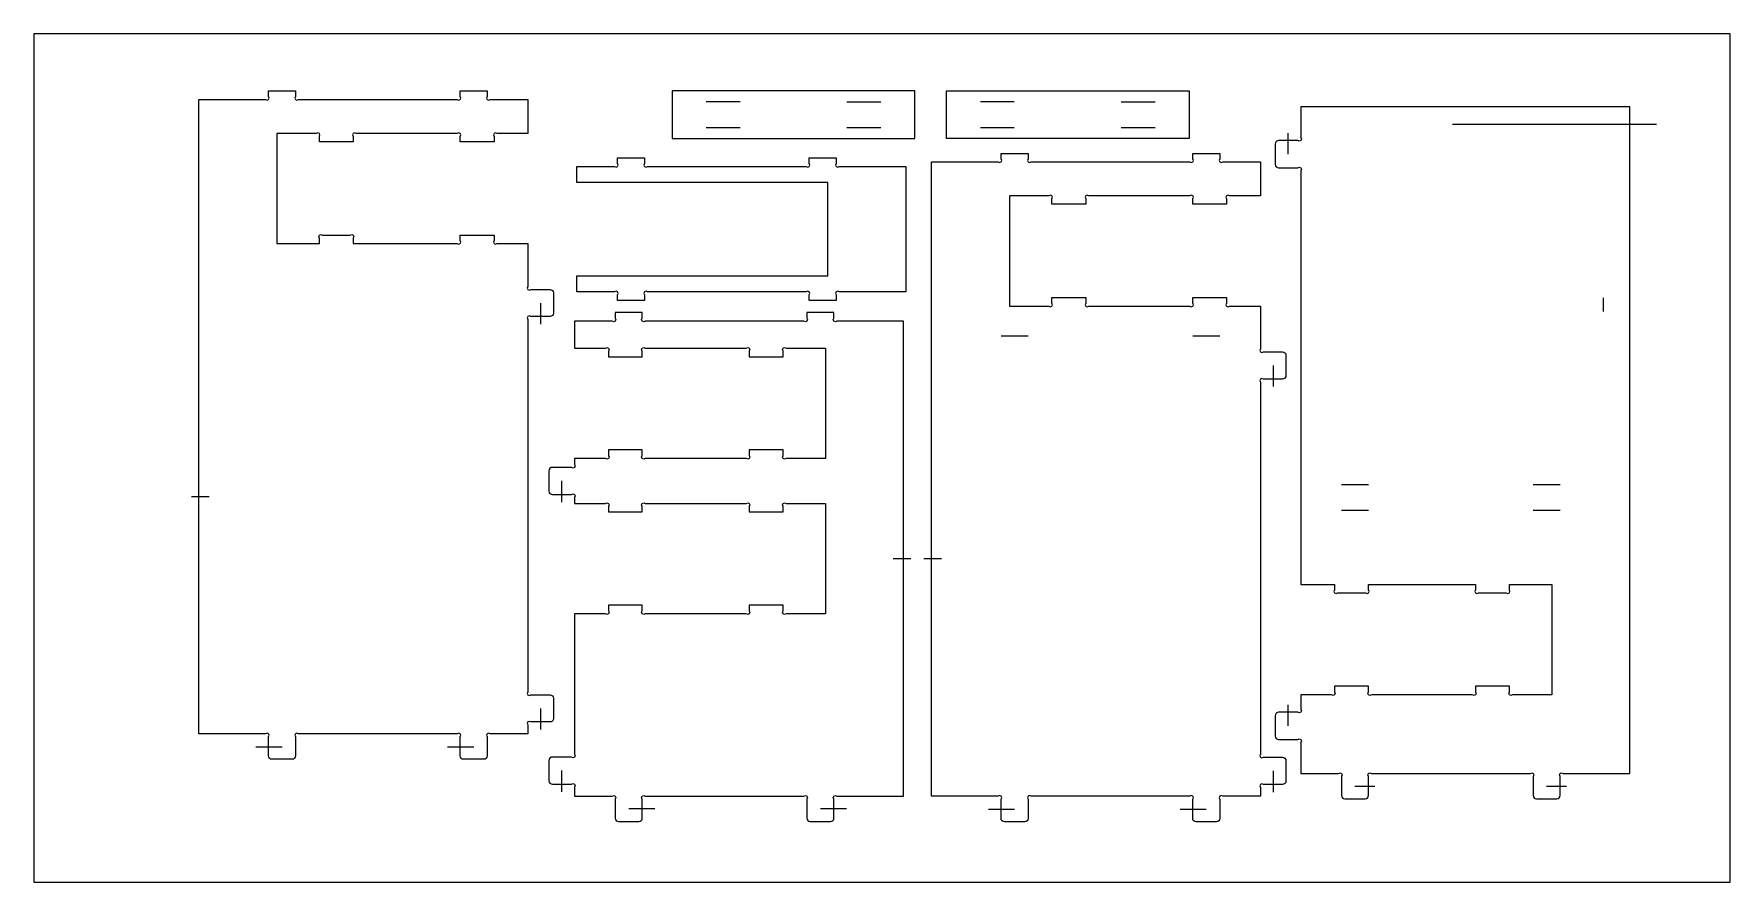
# Model space of a CAD drawing. Header units: millimetres. Extents: x -2454 to 295, y -161 to 465.
# Drawn here: x -1012 to -412, y 164 to 464 of the extents above; entities that cross this region are included whole.
import ezdxf

# ---------------------------------------------------------------- set-up
doc = ezdxf.new("R2010")
doc.units = ezdxf.units.MM
doc.header["$MEASUREMENT"] = 0
for name, color, linetype in [('Cut On', 7, 'Continuous'), ('Cut Outside', 7, 'Continuous'), ('Score', 7, 'Continuous')]:
    doc.layers.add(name, color=color, linetype=linetype)

msp = doc.modelspace()

# ---------------------------------------------------------------- linework, layer by layer
at = {"layer": 'Cut On', "color": 133, "lineweight": 25}
for points in [[(-762.6374, 439.5792), (-762.6374, 439.5792), (-774.6377, 439.5792), (-774.6377, 439.5792)], [(-724.8375, 439.5792), (-724.8375, 439.5792), (-712.8376, 439.5792), (-712.8376, 439.5792)], [(-665.6236, 439.5792), (-665.6236, 439.5792), (-677.6239, 439.5792), (-677.6239, 439.5792)], [(-627.8236, 439.5792), (-627.8236, 439.5792), (-615.8237, 439.5792), (-615.8237, 439.5792)], [(-774.6377, 430.5055), (-774.6377, 430.5055), (-762.6374, 430.5055), (-762.6374, 430.5055)], [(-724.8375, 430.5506), (-724.8375, 430.5506), (-712.8376, 430.5506), (-712.8376, 430.5506)], [(-677.6239, 430.5055), (-677.6239, 430.5055), (-665.6236, 430.5055), (-665.6236, 430.5055)], [(-627.8236, 430.5506), (-627.8236, 430.5506), (-615.8237, 430.5506), (-615.8237, 430.5506)], [(-568.8201, 428.5599), (-568.8201, 428.5599), (-568.8201, 421.0592), (-568.8201, 421.0592)], [(-438.4523, 431.5593), (-438.4523, 431.5593), (-510.6199, 431.5593), (-510.6199, 431.5593)], [(-833.2064, 368.4322), (-833.2064, 368.4322), (-833.2064, 360.9315), (-833.2064, 360.9315)], [(-457.1941, 365.4639), (-457.1941, 365.4639), (-457.1941, 370.2637), (-457.1941, 370.2637)], [(-670.3311, 356.8673), (-670.3311, 356.8673), (-660.7313, 356.8673), (-660.7313, 356.8673)], [(-602.5313, 356.8673), (-602.5313, 356.8673), (-592.9312, 356.8673), (-592.9312, 356.8673)], [(-574.0644, 346.3454), (-574.0644, 346.3454), (-574.0644, 338.8447), (-574.0644, 338.8447)], [(-956.7199, 300.0323), (-956.7199, 300.0323), (-950.473, 300.0323), (-950.473, 300.0323)], [(-825.768, 305.4925), (-825.768, 305.4925), (-825.768, 297.9918), (-825.768, 297.9918)], [(-549.92, 304.241), (-549.92, 304.241), (-540.3201, 304.241), (-540.3201, 304.241)], [(-482.12, 304.1995), (-482.12, 304.1995), (-472.5199, 304.1995), (-472.5199, 304.1995)], [(-549.92, 295.1477), (-549.92, 295.1477), (-540.3201, 295.1477), (-540.3201, 295.1477)], [(-482.12, 295.1477), (-482.12, 295.1477), (-472.5199, 295.1477), (-472.5199, 295.1477)], [(-708.435, 278.0427), (-708.435, 278.0427), (-702.1882, 278.0427), (-702.1882, 278.0427)], [(-691.3314, 277.9454), (-691.3314, 277.9454), (-697.5782, 277.9454), (-697.5782, 277.9454)], [(-833.2064, 225.0326), (-833.2064, 225.0326), (-833.2064, 217.5318), (-833.2064, 217.5318)], [(-568.8201, 226.36), (-568.8201, 226.36), (-568.8201, 218.8593), (-568.8201, 218.8593)], [(-933.8947, 211.4859), (-933.8947, 211.4859), (-924.6734, 211.4859), (-924.6734, 211.4859)], [(-866.0942, 211.4859), (-866.0942, 211.4859), (-856.8729, 211.4859), (-856.8729, 211.4859)], [(-825.768, 203.0426), (-825.768, 203.0426), (-825.768, 195.5419), (-825.768, 195.5419)], [(-574.0644, 202.9457), (-574.0644, 202.9457), (-574.0644, 195.445), (-574.0644, 195.445)], [(-545.1198, 197.5593), (-545.1198, 197.5593), (-538.1133, 197.5593), (-538.1133, 197.5593)], [(-477.32, 197.5593), (-477.32, 197.5593), (-470.3135, 197.5593), (-470.3135, 197.5593)], [(-792.8131, 189.5425), (-792.8131, 189.5425), (-802.0344, 189.5425), (-802.0344, 189.5425)], [(-725.0133, 189.5425), (-725.0133, 189.5425), (-734.2346, 189.5425), (-734.2346, 189.5425)], [(-674.7524, 189.399), (-674.7524, 189.399), (-665.531, 189.399), (-665.531, 189.399)], [(-606.9525, 189.399), (-606.9525, 189.399), (-597.7312, 189.399), (-597.7312, 189.399)]]:
    msp.add_open_spline(points, degree=3, dxfattribs=at)
at = {"layer": 'Cut Outside', "color": 75, "lineweight": 25}
for points, knots in [([(-954.0735, 301.5323), (-954.0735, 301.5323), (-954.0735, 440.4323), (-954.0735, 440.4323), (-954.0735, 440.4323), (-954.0735, 440.4323), (-930.5366, 440.4323), (-930.5366, 440.4323)], [0, 0, 0, 0, 0.33333333, 0.33333333, 0.33333333, 0.33333334, 1, 1, 1, 1]), ([(-929.4735, 441.4955), (-929.4735, 441.4955), (-929.4735, 443.4323), (-929.4735, 443.4323), (-929.4735, 443.4323), (-929.4735, 443.4323), (-919.873, 443.4323), (-919.873, 443.4323), (-919.873, 443.4323), (-919.873, 443.4323), (-919.873, 441.4955), (-919.873, 441.4955)], [0, 0, 0, 0, 0.25, 0.25, 0.25, 0.25000001, 0.5, 0.5, 0.5, 0.50000001, 1, 1, 1, 1]), ([(-861.673, 441.4955), (-861.673, 441.4955), (-861.673, 443.4323), (-861.673, 443.4323), (-861.673, 443.4323), (-861.673, 443.4323), (-852.0735, 443.4323), (-852.0735, 443.4323), (-852.0735, 443.4323), (-852.0735, 443.4323), (-852.0735, 441.4955), (-852.0735, 441.4955)], [0, 0, 0, 0, 0.25, 0.25, 0.25, 0.25000001, 0.5, 0.5, 0.5, 0.50000001, 1, 1, 1, 1]), ([(-851.0104, 440.4323), (-851.0104, 440.4323), (-837.6734, 440.4323), (-837.6734, 440.4323), (-837.6734, 440.4323), (-837.6734, 440.4323), (-837.6734, 428.4324), (-837.6734, 428.4324), (-837.6734, 428.4324), (-837.6734, 428.4324), (-848.6105, 428.4324), (-848.6105, 428.4324)], [0, 0, 0, 0, 0.25, 0.25, 0.25, 0.25000001, 0.5, 0.5, 0.5, 0.50000001, 1, 1, 1, 1]), ([(-447.9199, 433.0595), (-447.9199, 433.0595), (-447.9199, 437.8595), (-447.9199, 437.8595), (-447.9199, 437.8595), (-447.9199, 437.8595), (-564.32, 437.8595), (-564.32, 437.8595), (-564.32, 437.8595), (-564.32, 437.8595), (-564.32, 426.9224), (-564.32, 426.9224)], [0, 0, 0, 0, 0.25, 0.25, 0.25, 0.25000001, 0.5, 0.5, 0.5, 0.50000001, 1, 1, 1, 1]), ([(-912.5363, 428.4324), (-912.5363, 428.4324), (-926.4735, 428.4324), (-926.4735, 428.4324), (-926.4735, 428.4324), (-926.4735, 428.4324), (-926.4735, 389.4325), (-926.4735, 389.4325), (-926.4735, 389.4325), (-926.4735, 389.4325), (-911.4735, 389.4325), (-911.4735, 389.4325), (-911.4735, 389.4325), (-911.4735, 389.4325), (-911.4735, 391.3693), (-911.4735, 391.3693)], [0, 0, 0, 0, 0.2, 0.2, 0.2, 0.20000001, 0.4, 0.4, 0.4, 0.40000001, 0.6, 0.6, 0.6, 0.60000001, 1, 1, 1, 1]), ([(-899.4736, 427.3692), (-899.4736, 427.3692), (-899.4736, 425.4324), (-899.4736, 425.4324), (-899.4736, 425.4324), (-899.4736, 425.4324), (-911.4735, 425.4324), (-911.4735, 425.4324), (-911.4735, 425.4324), (-911.4735, 425.4324), (-911.4735, 427.3692), (-911.4735, 427.3692)], [0, 0, 0, 0, 0.25, 0.25, 0.25, 0.25000001, 0.5, 0.5, 0.5, 0.50000001, 1, 1, 1, 1]), ([(-849.6733, 427.3692), (-849.6733, 427.3692), (-849.6733, 425.4324), (-849.6733, 425.4324), (-849.6733, 425.4324), (-849.6733, 425.4324), (-861.673, 425.4324), (-861.673, 425.4324), (-861.673, 425.4324), (-861.673, 425.4324), (-861.673, 427.3692), (-861.673, 427.3692)], [0, 0, 0, 0, 0.25, 0.25, 0.25, 0.25000001, 0.5, 0.5, 0.5, 0.50000001, 1, 1, 1, 1]), ([(-670.3311, 419.4086), (-670.3311, 419.4086), (-670.3311, 421.3455), (-670.3311, 421.3455), (-670.3311, 421.3455), (-670.3311, 421.3455), (-660.7313, 421.3455), (-660.7313, 421.3455), (-660.7313, 421.3455), (-660.7313, 421.3455), (-660.7313, 419.4086), (-660.7313, 419.4086)], [0, 0, 0, 0, 0.25, 0.25, 0.25, 0.25000001, 0.5, 0.5, 0.5, 0.50000001, 1, 1, 1, 1]), ([(-602.5313, 419.4086), (-602.5313, 419.4086), (-602.5313, 421.3455), (-602.5313, 421.3455), (-602.5313, 421.3455), (-602.5313, 421.3455), (-592.9312, 421.3455), (-592.9312, 421.3455), (-592.9312, 421.3455), (-592.9312, 421.3455), (-592.9312, 419.4086), (-592.9312, 419.4086)], [0, 0, 0, 0, 0.25, 0.25, 0.25, 0.25000001, 0.5, 0.5, 0.5, 0.50000001, 1, 1, 1, 1]), ([(-820.4084, 378.0335), (-820.4084, 378.0335), (-731.6083, 378.0335), (-731.6083, 378.0335), (-731.6083, 378.0335), (-731.6083, 378.0335), (-731.6083, 411.0334), (-731.6083, 411.0334), (-731.6083, 411.0334), (-731.6083, 411.0334), (-820.4084, 411.0334), (-820.4084, 411.0334), (-820.4084, 411.0334), (-820.4084, 411.0334), (-820.4084, 416.7333), (-820.4084, 416.7333), (-820.4084, 416.7333), (-820.4084, 416.7333), (-807.0714, 416.7333), (-807.0714, 416.7333)], [0, 0, 0, 0, 0.16666667, 0.16666667, 0.16666667, 0.16666668, 0.33333333, 0.33333333, 0.33333333, 0.33333334, 0.5, 0.5, 0.5, 0.50000001, 0.66666667, 0.66666667, 0.66666667, 0.66666668, 1, 1, 1, 1]), ([(-806.0083, 417.7965), (-806.0083, 417.7965), (-806.0083, 419.7333), (-806.0083, 419.7333), (-806.0083, 419.7333), (-806.0083, 419.7333), (-796.4081, 419.7333), (-796.4081, 419.7333), (-796.4081, 419.7333), (-796.4081, 419.7333), (-796.4081, 417.7965), (-796.4081, 417.7965)], [0, 0, 0, 0, 0.25, 0.25, 0.25, 0.25000001, 0.5, 0.5, 0.5, 0.50000001, 1, 1, 1, 1]), ([(-738.2084, 417.7965), (-738.2084, 417.7965), (-738.2084, 419.7333), (-738.2084, 419.7333), (-738.2084, 419.7333), (-738.2084, 419.7333), (-728.6083, 419.7333), (-728.6083, 419.7333), (-728.6083, 419.7333), (-728.6083, 419.7333), (-728.6083, 417.7965), (-728.6083, 417.7965)], [0, 0, 0, 0, 0.25, 0.25, 0.25, 0.25000001, 0.5, 0.5, 0.5, 0.50000001, 1, 1, 1, 1]), ([(-727.5452, 416.7333), (-727.5452, 416.7333), (-704.0083, 416.7333), (-704.0083, 416.7333), (-704.0083, 416.7333), (-704.0083, 416.7333), (-704.0083, 372.3332), (-704.0083, 372.3332), (-704.0083, 372.3332), (-704.0083, 372.3332), (-727.5452, 372.3332), (-727.5452, 372.3332)], [0, 0, 0, 0, 0.25, 0.25, 0.25, 0.25000001, 0.5, 0.5, 0.5, 0.50000001, 1, 1, 1, 1]), ([(-591.8684, 418.3455), (-591.8684, 418.3455), (-578.5314, 418.3455), (-578.5314, 418.3455), (-578.5314, 418.3455), (-578.5314, 418.3455), (-578.5314, 406.3455), (-578.5314, 406.3455), (-578.5314, 406.3455), (-578.5314, 406.3455), (-589.4682, 406.3455), (-589.4682, 406.3455)], [0, 0, 0, 0, 0.25, 0.25, 0.25, 0.25000001, 0.5, 0.5, 0.5, 0.50000001, 1, 1, 1, 1]), ([(-564.32, 415.1963), (-564.32, 415.1963), (-564.32, 268.8638), (-564.32, 268.8638), (-564.32, 268.8638), (-564.32, 268.8638), (-552.3197, 268.8638), (-552.3197, 268.8638), (-552.3197, 268.8638), (-552.3197, 268.8638), (-552.3197, 266.927), (-552.3197, 266.927)], [0, 0, 0, 0, 0.25, 0.25, 0.25, 0.25000001, 0.5, 0.5, 0.5, 0.50000001, 1, 1, 1, 1]), ([(-653.3943, 406.3455), (-653.3943, 406.3455), (-667.3311, 406.3455), (-667.3311, 406.3455), (-667.3311, 406.3455), (-667.3311, 406.3455), (-667.3311, 367.3457), (-667.3311, 367.3457), (-667.3311, 367.3457), (-667.3311, 367.3457), (-653.3943, 367.3457), (-653.3943, 367.3457)], [0, 0, 0, 0, 0.25, 0.25, 0.25, 0.25000001, 0.5, 0.5, 0.5, 0.50000001, 1, 1, 1, 1]), ([(-640.3312, 405.2824), (-640.3312, 405.2824), (-640.3312, 403.3455), (-640.3312, 403.3455), (-640.3312, 403.3455), (-640.3312, 403.3455), (-652.3312, 403.3455), (-652.3312, 403.3455), (-652.3312, 403.3455), (-652.3312, 403.3455), (-652.3312, 405.2824), (-652.3312, 405.2824)], [0, 0, 0, 0, 0.25, 0.25, 0.25, 0.25000001, 0.5, 0.5, 0.5, 0.50000001, 1, 1, 1, 1]), ([(-590.5313, 405.2824), (-590.5313, 405.2824), (-590.5313, 403.3455), (-590.5313, 403.3455), (-590.5313, 403.3455), (-590.5313, 403.3455), (-602.5313, 403.3455), (-602.5313, 403.3455), (-602.5313, 403.3455), (-602.5313, 403.3455), (-602.5313, 405.2824), (-602.5313, 405.2824)], [0, 0, 0, 0, 0.25, 0.25, 0.25, 0.25000001, 0.5, 0.5, 0.5, 0.50000001, 1, 1, 1, 1]), ([(-899.4736, 391.3693), (-899.4736, 391.3693), (-899.4736, 389.4325), (-899.4736, 389.4325), (-899.4736, 389.4325), (-899.4736, 389.4325), (-862.7365, 389.4325), (-862.7365, 389.4325)], [0, 0, 0, 0, 0.33333333, 0.33333333, 0.33333333, 0.33333334, 1, 1, 1, 1]), ([(-861.673, 390.4957), (-861.673, 390.4957), (-861.673, 392.4325), (-861.673, 392.4325), (-861.673, 392.4325), (-861.673, 392.4325), (-849.6733, 392.4325), (-849.6733, 392.4325), (-849.6733, 392.4325), (-849.6733, 392.4325), (-849.6733, 390.4957), (-849.6733, 390.4957)], [0, 0, 0, 0, 0.25, 0.25, 0.25, 0.25000001, 0.5, 0.5, 0.5, 0.50000001, 1, 1, 1, 1]), ([(-848.6105, 389.4325), (-848.6105, 389.4325), (-837.6734, 389.4325), (-837.6734, 389.4325), (-837.6734, 389.4325), (-837.6734, 389.4325), (-837.6734, 374.2951), (-837.6734, 374.2951)], [0, 0, 0, 0, 0.33333333, 0.33333333, 0.33333333, 0.33333334, 1, 1, 1, 1]), ([(-807.0714, 372.3332), (-807.0714, 372.3332), (-820.4084, 372.3332), (-820.4084, 372.3332), (-820.4084, 372.3332), (-820.4084, 372.3332), (-820.4084, 378.0335), (-820.4084, 378.0335)], [0, 0, 0, 0, 0.33333333, 0.33333333, 0.33333333, 0.33333334, 1, 1, 1, 1]), ([(-796.4081, 371.2704), (-796.4081, 371.2704), (-796.4081, 369.3333), (-796.4081, 369.3333), (-796.4081, 369.3333), (-796.4081, 369.3333), (-806.0083, 369.3333), (-806.0083, 369.3333), (-806.0083, 369.3333), (-806.0083, 369.3333), (-806.0083, 371.2704), (-806.0083, 371.2704)], [0, 0, 0, 0, 0.25, 0.25, 0.25, 0.25000001, 0.5, 0.5, 0.5, 0.50000001, 1, 1, 1, 1]), ([(-728.6083, 371.2704), (-728.6083, 371.2704), (-728.6083, 369.3333), (-728.6083, 369.3333), (-728.6083, 369.3333), (-728.6083, 369.3333), (-738.2084, 369.3333), (-738.2084, 369.3333), (-738.2084, 369.3333), (-738.2084, 369.3333), (-738.2084, 371.2704), (-738.2084, 371.2704)], [0, 0, 0, 0, 0.25, 0.25, 0.25, 0.25000001, 0.5, 0.5, 0.5, 0.50000001, 1, 1, 1, 1]), ([(-652.3312, 368.4088), (-652.3312, 368.4088), (-652.3312, 370.3456), (-652.3312, 370.3456), (-652.3312, 370.3456), (-652.3312, 370.3456), (-640.3312, 370.3456), (-640.3312, 370.3456), (-640.3312, 370.3456), (-640.3312, 370.3456), (-640.3312, 368.4088), (-640.3312, 368.4088)], [0, 0, 0, 0, 0.25, 0.25, 0.25, 0.25000001, 0.5, 0.5, 0.5, 0.50000001, 1, 1, 1, 1]), ([(-602.5313, 368.4088), (-602.5313, 368.4088), (-602.5313, 370.3456), (-602.5313, 370.3456), (-602.5313, 370.3456), (-602.5313, 370.3456), (-590.5313, 370.3456), (-590.5313, 370.3456), (-590.5313, 370.3456), (-590.5313, 370.3456), (-590.5313, 368.4088), (-590.5313, 368.4088)], [0, 0, 0, 0, 0.25, 0.25, 0.25, 0.25000001, 0.5, 0.5, 0.5, 0.50000001, 1, 1, 1, 1]), ([(-589.4682, 367.3457), (-589.4682, 367.3457), (-578.5314, 367.3457), (-578.5314, 367.3457), (-578.5314, 367.3457), (-578.5314, 367.3457), (-578.5314, 352.2083), (-578.5314, 352.2083)], [0, 0, 0, 0, 0.33333333, 0.33333333, 0.33333333, 0.33333334, 1, 1, 1, 1]), ([(-807.8977, 362.0424), (-807.8977, 362.0424), (-821.2347, 362.0424), (-821.2347, 362.0424), (-821.2347, 362.0424), (-821.2347, 362.0424), (-821.2347, 352.4426), (-821.2347, 352.4426), (-821.2347, 352.4426), (-821.2347, 352.4426), (-810.2975, 352.4426), (-810.2975, 352.4426)], [0, 0, 0, 0, 0.25, 0.25, 0.25, 0.25000001, 0.5, 0.5, 0.5, 0.50000001, 1, 1, 1, 1]), ([(-797.2351, 363.1055), (-797.2351, 363.1055), (-797.2351, 365.0427), (-797.2351, 365.0427), (-797.2351, 365.0427), (-797.2351, 365.0427), (-806.8345, 365.0427), (-806.8345, 365.0427), (-806.8345, 365.0427), (-806.8345, 365.0427), (-806.8345, 363.1055), (-806.8345, 363.1055)], [0, 0, 0, 0, 0.25, 0.25, 0.25, 0.25000001, 0.5, 0.5, 0.5, 0.50000001, 1, 1, 1, 1]), ([(-729.4346, 363.1055), (-729.4346, 363.1055), (-729.4346, 365.0427), (-729.4346, 365.0427), (-729.4346, 365.0427), (-729.4346, 365.0427), (-739.035, 365.0427), (-739.035, 365.0427), (-739.035, 365.0427), (-739.035, 365.0427), (-739.035, 363.1055), (-739.035, 363.1055)], [0, 0, 0, 0, 0.25, 0.25, 0.25, 0.25000001, 0.5, 0.5, 0.5, 0.50000001, 1, 1, 1, 1]), ([(-704.8345, 279.5427), (-704.8345, 279.5427), (-704.8345, 362.0424), (-704.8345, 362.0424), (-704.8345, 362.0424), (-704.8345, 362.0424), (-728.3714, 362.0424), (-728.3714, 362.0424)], [0, 0, 0, 0, 0.33333333, 0.33333333, 0.33333333, 0.33333334, 1, 1, 1, 1]), ([(-809.2347, 351.3794), (-809.2347, 351.3794), (-809.2347, 349.4423), (-809.2347, 349.4423), (-809.2347, 349.4423), (-809.2347, 349.4423), (-797.2351, 349.4423), (-797.2351, 349.4423), (-797.2351, 349.4423), (-797.2351, 349.4423), (-797.2351, 351.3794), (-797.2351, 351.3794)], [0, 0, 0, 0, 0.25, 0.25, 0.25, 0.25000001, 0.5, 0.5, 0.5, 0.50000001, 1, 1, 1, 1]), ([(-759.4345, 351.3794), (-759.4345, 351.3794), (-759.4345, 349.4423), (-759.4345, 349.4423), (-759.4345, 349.4423), (-759.4345, 349.4423), (-747.4345, 349.4423), (-747.4345, 349.4423), (-747.4345, 349.4423), (-747.4345, 349.4423), (-747.4345, 351.3794), (-747.4345, 351.3794)], [0, 0, 0, 0, 0.25, 0.25, 0.25, 0.25000001, 0.5, 0.5, 0.5, 0.50000001, 1, 1, 1, 1]), ([(-746.3717, 352.4426), (-746.3717, 352.4426), (-732.4346, 352.4426), (-732.4346, 352.4426), (-732.4346, 352.4426), (-732.4346, 352.4426), (-732.4346, 313.4424), (-732.4346, 313.4424), (-732.4346, 313.4424), (-732.4346, 313.4424), (-746.3717, 313.4424), (-746.3717, 313.4424)], [0, 0, 0, 0, 0.25, 0.25, 0.25, 0.25000001, 0.5, 0.5, 0.5, 0.50000001, 1, 1, 1, 1]), ([(-810.2975, 313.4424), (-810.2975, 313.4424), (-821.2347, 313.4424), (-821.2347, 313.4424), (-821.2347, 313.4424), (-821.2347, 313.4424), (-821.2347, 311.3557), (-821.2347, 311.3557)], [0, 0, 0, 0, 0.33333333, 0.33333333, 0.33333333, 0.33333334, 1, 1, 1, 1]), ([(-797.2351, 314.5056), (-797.2351, 314.5056), (-797.2351, 316.4427), (-797.2351, 316.4427), (-797.2351, 316.4427), (-797.2351, 316.4427), (-809.2347, 316.4427), (-809.2347, 316.4427), (-809.2347, 316.4427), (-809.2347, 316.4427), (-809.2347, 314.5056), (-809.2347, 314.5056)], [0, 0, 0, 0, 0.25, 0.25, 0.25, 0.25000001, 0.5, 0.5, 0.5, 0.50000001, 1, 1, 1, 1]), ([(-747.4345, 314.5056), (-747.4345, 314.5056), (-747.4345, 316.4427), (-747.4345, 316.4427), (-747.4345, 316.4427), (-747.4345, 316.4427), (-759.4345, 316.4427), (-759.4345, 316.4427), (-759.4345, 316.4427), (-759.4345, 316.4427), (-759.4345, 314.5056), (-759.4345, 314.5056)], [0, 0, 0, 0, 0.25, 0.25, 0.25, 0.25000001, 0.5, 0.5, 0.5, 0.50000001, 1, 1, 1, 1]), ([(-930.5366, 216.0322), (-930.5366, 216.0322), (-954.0735, 216.0322), (-954.0735, 216.0322), (-954.0735, 216.0322), (-954.0735, 216.0322), (-954.0735, 298.5323), (-954.0735, 298.5323)], [0, 0, 0, 0, 0.33333333, 0.33333333, 0.33333333, 0.33333334, 1, 1, 1, 1]), ([(-821.2347, 299.6296), (-821.2347, 299.6296), (-821.2347, 297.5426), (-821.2347, 297.5426), (-821.2347, 297.5426), (-821.2347, 297.5426), (-810.2975, 297.5426), (-810.2975, 297.5426)], [0, 0, 0, 0, 0.33333333, 0.33333333, 0.33333333, 0.33333334, 1, 1, 1, 1]), ([(-809.2347, 296.4794), (-809.2347, 296.4794), (-809.2347, 294.5426), (-809.2347, 294.5426), (-809.2347, 294.5426), (-809.2347, 294.5426), (-797.2351, 294.5426), (-797.2351, 294.5426), (-797.2351, 294.5426), (-797.2351, 294.5426), (-797.2351, 296.4794), (-797.2351, 296.4794)], [0, 0, 0, 0, 0.25, 0.25, 0.25, 0.25000001, 0.5, 0.5, 0.5, 0.50000001, 1, 1, 1, 1]), ([(-759.4345, 296.4794), (-759.4345, 296.4794), (-759.4345, 294.5426), (-759.4345, 294.5426), (-759.4345, 294.5426), (-759.4345, 294.5426), (-747.4345, 294.5426), (-747.4345, 294.5426), (-747.4345, 294.5426), (-747.4345, 294.5426), (-747.4345, 296.4794), (-747.4345, 296.4794)], [0, 0, 0, 0, 0.25, 0.25, 0.25, 0.25000001, 0.5, 0.5, 0.5, 0.50000001, 1, 1, 1, 1]), ([(-746.3717, 297.5426), (-746.3717, 297.5426), (-732.4346, 297.5426), (-732.4346, 297.5426), (-732.4346, 297.5426), (-732.4346, 297.5426), (-732.4346, 258.5427), (-732.4346, 258.5427), (-732.4346, 258.5427), (-732.4346, 258.5427), (-746.3717, 258.5427), (-746.3717, 258.5427)], [0, 0, 0, 0, 0.25, 0.25, 0.25, 0.25000001, 0.5, 0.5, 0.5, 0.50000001, 1, 1, 1, 1]), ([(-728.3714, 194.0426), (-728.3714, 194.0426), (-704.8345, 194.0426), (-704.8345, 194.0426), (-704.8345, 194.0426), (-704.8345, 194.0426), (-704.8345, 276.5423), (-704.8345, 276.5423)], [0, 0, 0, 0, 0.33333333, 0.33333333, 0.33333333, 0.33333334, 1, 1, 1, 1]), ([(-671.3943, 193.9454), (-671.3943, 193.9454), (-694.9311, 193.9454), (-694.9311, 193.9454), (-694.9311, 193.9454), (-694.9311, 193.9454), (-694.9311, 276.4454), (-694.9311, 276.4454)], [0, 0, 0, 0, 0.33333333, 0.33333333, 0.33333333, 0.33333334, 1, 1, 1, 1]), ([(-540.3201, 266.927), (-540.3201, 266.927), (-540.3201, 268.8638), (-540.3201, 268.8638), (-540.3201, 268.8638), (-540.3201, 268.8638), (-502.52, 268.8638), (-502.52, 268.8638), (-502.52, 268.8638), (-502.52, 268.8638), (-502.52, 266.927), (-502.52, 266.927)], [0, 0, 0, 0, 0.25, 0.25, 0.25, 0.25000001, 0.5, 0.5, 0.5, 0.50000001, 1, 1, 1, 1]), ([(-490.5202, 266.927), (-490.5202, 266.927), (-490.5202, 268.8638), (-490.5202, 268.8638), (-490.5202, 268.8638), (-490.5202, 268.8638), (-475.5199, 268.8638), (-475.5199, 268.8638), (-475.5199, 268.8638), (-475.5199, 268.8638), (-475.5199, 229.864), (-475.5199, 229.864), (-475.5199, 229.864), (-475.5199, 229.864), (-489.4567, 229.864), (-489.4567, 229.864)], [0, 0, 0, 0, 0.2, 0.2, 0.2, 0.20000001, 0.4, 0.4, 0.4, 0.40000001, 0.6, 0.6, 0.6, 0.60000001, 1, 1, 1, 1]), ([(-810.2975, 258.5427), (-810.2975, 258.5427), (-821.2347, 258.5427), (-821.2347, 258.5427), (-821.2347, 258.5427), (-821.2347, 258.5427), (-821.2347, 208.9058), (-821.2347, 208.9058)], [0, 0, 0, 0, 0.33333333, 0.33333333, 0.33333333, 0.33333334, 1, 1, 1, 1]), ([(-797.2351, 259.6059), (-797.2351, 259.6059), (-797.2351, 261.5424), (-797.2351, 261.5424), (-797.2351, 261.5424), (-797.2351, 261.5424), (-809.2347, 261.5424), (-809.2347, 261.5424), (-809.2347, 261.5424), (-809.2347, 261.5424), (-809.2347, 259.6059), (-809.2347, 259.6059)], [0, 0, 0, 0, 0.25, 0.25, 0.25, 0.25000001, 0.5, 0.5, 0.5, 0.50000001, 1, 1, 1, 1]), ([(-747.4345, 259.6059), (-747.4345, 259.6059), (-747.4345, 261.5424), (-747.4345, 261.5424), (-747.4345, 261.5424), (-747.4345, 261.5424), (-759.4345, 261.5424), (-759.4345, 261.5424), (-759.4345, 261.5424), (-759.4345, 261.5424), (-759.4345, 259.6059), (-759.4345, 259.6059)], [0, 0, 0, 0, 0.25, 0.25, 0.25, 0.25000001, 0.5, 0.5, 0.5, 0.50000001, 1, 1, 1, 1]), ([(-553.3832, 229.864), (-553.3832, 229.864), (-564.32, 229.864), (-564.32, 229.864), (-564.32, 229.864), (-564.32, 229.864), (-564.32, 224.7225), (-564.32, 224.7225)], [0, 0, 0, 0, 0.33333333, 0.33333333, 0.33333333, 0.33333334, 1, 1, 1, 1]), ([(-540.3201, 230.9268), (-540.3201, 230.9268), (-540.3201, 232.8639), (-540.3201, 232.8639), (-540.3201, 232.8639), (-540.3201, 232.8639), (-552.3197, 232.8639), (-552.3197, 232.8639), (-552.3197, 232.8639), (-552.3197, 232.8639), (-552.3197, 230.9268), (-552.3197, 230.9268)], [0, 0, 0, 0, 0.25, 0.25, 0.25, 0.25000001, 0.5, 0.5, 0.5, 0.50000001, 1, 1, 1, 1]), ([(-490.5202, 230.9268), (-490.5202, 230.9268), (-490.5202, 232.8639), (-490.5202, 232.8639), (-490.5202, 232.8639), (-490.5202, 232.8639), (-502.52, 232.8639), (-502.52, 232.8639), (-502.52, 232.8639), (-502.52, 232.8639), (-502.52, 230.9268), (-502.52, 230.9268)], [0, 0, 0, 0, 0.25, 0.25, 0.25, 0.25000001, 0.5, 0.5, 0.5, 0.50000001, 1, 1, 1, 1]), ([(-837.6734, 219.1693), (-837.6734, 219.1693), (-837.6734, 216.0322), (-837.6734, 216.0322), (-837.6734, 216.0322), (-837.6734, 216.0322), (-851.0104, 216.0322), (-851.0104, 216.0322)], [0, 0, 0, 0, 0.33333333, 0.33333333, 0.33333333, 0.33333334, 1, 1, 1, 1]), ([(-564.32, 212.9964), (-564.32, 212.9964), (-564.32, 202.0593), (-564.32, 202.0593), (-564.32, 202.0593), (-564.32, 202.0593), (-550.983, 202.0593), (-550.983, 202.0593)], [0, 0, 0, 0, 0.33333333, 0.33333333, 0.33333333, 0.33333334, 1, 1, 1, 1]), ([(-821.2347, 197.1797), (-821.2347, 197.1797), (-821.2347, 194.0426), (-821.2347, 194.0426), (-821.2347, 194.0426), (-821.2347, 194.0426), (-807.8977, 194.0426), (-807.8977, 194.0426)], [0, 0, 0, 0, 0.33333333, 0.33333333, 0.33333333, 0.33333334, 1, 1, 1, 1]), ([(-797.2351, 186.2429), (-797.2351, 186.2429), (-797.2351, 191.0426), (-797.2351, 191.0426), (-797.2351, 191.0426), (-797.2351, 191.0426), (-797.2351, 192.9798), (-797.2351, 192.9798)], [0, 0, 0, 0, 0.33333333, 0.33333333, 0.33333333, 0.33333334, 1, 1, 1, 1]), ([(-578.5314, 197.0825), (-578.5314, 197.0825), (-578.5314, 193.9454), (-578.5314, 193.9454), (-578.5314, 193.9454), (-578.5314, 193.9454), (-591.8684, 193.9454), (-591.8684, 193.9454)], [0, 0, 0, 0, 0.33333333, 0.33333333, 0.33333333, 0.33333334, 1, 1, 1, 1])]:
    msp.add_open_spline(points, degree=3, knots=knots, dxfattribs=at)
for points in [[(-930.5366, 440.4323), (-929.8273, 439.7237), (-928.7648, 440.7868), (-929.4735, 441.4955)], [(-919.873, 441.4955), (-920.582, 440.7868), (-919.5192, 439.7237), (-918.8106, 440.4323)], [(-918.8106, 440.4323), (-918.8106, 440.4323), (-862.7365, 440.4323), (-862.7365, 440.4323)], [(-862.7365, 440.4323), (-862.0278, 439.7237), (-860.9646, 440.7868), (-861.673, 441.4955)], [(-852.0735, 441.4955), (-852.7822, 440.7868), (-851.719, 439.7237), (-851.0104, 440.4323)], [(-786.6277, 443.4323), (-786.6332, 443.4323), (-786.6377, 443.4278), (-786.6377, 443.4223)], [(-786.6377, 443.4223), (-786.6377, 443.4223), (-786.6377, 426.6426), (-786.6377, 426.6426)], [(-700.8476, 443.4323), (-700.8476, 443.4323), (-786.6277, 443.4323), (-786.6277, 443.4323)], [(-700.8376, 443.4223), (-700.8376, 443.4278), (-700.8421, 443.4323), (-700.8476, 443.4323)], [(-700.8376, 426.6426), (-700.8376, 426.6426), (-700.8376, 443.4223), (-700.8376, 443.4223)], [(-689.6238, 443.4223), (-689.6238, 443.4278), (-689.6193, 443.4323), (-689.6138, 443.4323)], [(-689.6238, 426.6426), (-689.6238, 426.6426), (-689.6238, 443.4223), (-689.6238, 443.4223)], [(-689.6138, 443.4323), (-689.6138, 443.4323), (-603.8337, 443.4323), (-603.8337, 443.4323)], [(-603.8337, 443.4323), (-603.8282, 443.4323), (-603.8237, 443.4278), (-603.8237, 443.4223)], [(-603.8237, 443.4223), (-603.8237, 443.4223), (-603.8237, 426.6426), (-603.8237, 426.6426)], [(-447.9199, 430.0595), (-447.9199, 431.0595), (-447.9199, 432.0595), (-447.9199, 433.0595)], [(-911.4735, 427.3692), (-910.7649, 428.0779), (-911.8273, 429.1414), (-912.5363, 428.4324)], [(-898.4104, 428.4324), (-899.1191, 429.1414), (-900.1822, 428.0779), (-899.4736, 427.3692)], [(-862.7365, 428.4324), (-862.7365, 428.4324), (-898.4104, 428.4324), (-898.4104, 428.4324)], [(-861.673, 427.3692), (-860.9646, 428.0779), (-862.0278, 429.1414), (-862.7365, 428.4324)], [(-848.6105, 428.4324), (-849.3192, 429.1414), (-850.382, 428.0779), (-849.6733, 427.3692)], [(-786.6377, 426.6426), (-786.6377, 426.6371), (-786.6332, 426.6326), (-786.6277, 426.6326)], [(-786.6277, 426.6326), (-786.6277, 426.6326), (-700.8476, 426.6326), (-700.8476, 426.6326)], [(-700.8476, 426.6326), (-700.8421, 426.6326), (-700.8376, 426.6371), (-700.8376, 426.6426)], [(-689.6138, 426.6326), (-689.6193, 426.6326), (-689.6238, 426.6371), (-689.6238, 426.6426)], [(-603.8337, 426.6326), (-603.8337, 426.6326), (-689.6138, 426.6326), (-689.6138, 426.6326)], [(-603.8237, 426.6426), (-603.8237, 426.6371), (-603.8282, 426.6326), (-603.8337, 426.6326)], [(-564.32, 426.9224), (-563.6113, 426.2137), (-564.6742, 425.1509), (-565.383, 425.8592)], [(-447.9199, 202.0593), (-447.9199, 202.0593), (-447.9199, 430.0595), (-447.9199, 430.0595)], [(-572.12, 425.8592), (-572.7827, 425.8592), (-573.32, 425.3221), (-573.32, 424.6596)], [(-573.32, 424.6596), (-573.32, 424.6596), (-573.32, 417.4594), (-573.32, 417.4594)], [(-570.32, 425.8592), (-570.32, 425.8592), (-572.12, 425.8592), (-572.12, 425.8592)], [(-567.32, 425.8592), (-568.32, 425.8592), (-569.32, 425.8592), (-570.32, 425.8592)], [(-565.383, 425.8592), (-565.383, 425.8592), (-567.32, 425.8592), (-567.32, 425.8592)], [(-807.0714, 416.7333), (-806.3628, 416.0246), (-805.2996, 417.0878), (-806.0083, 417.7965)], [(-796.4081, 417.7965), (-797.1171, 417.0878), (-796.054, 416.0246), (-795.3453, 416.7333)], [(-795.3453, 416.7333), (-795.3453, 416.7333), (-739.2712, 416.7333), (-739.2712, 416.7333)], [(-739.2712, 416.7333), (-738.5626, 416.0246), (-737.5001, 417.0878), (-738.2084, 417.7965)], [(-728.6083, 417.7965), (-729.317, 417.0878), (-728.2538, 416.0246), (-727.5452, 416.7333)], [(-694.9311, 418.3455), (-694.9311, 418.3455), (-671.3943, 418.3455), (-671.3943, 418.3455)], [(-694.9311, 279.4454), (-694.9311, 279.4454), (-694.9311, 418.3455), (-694.9311, 418.3455)], [(-671.3943, 418.3455), (-670.6856, 417.6368), (-669.6224, 418.7), (-670.3311, 419.4086)], [(-660.7313, 419.4086), (-661.44, 418.7), (-660.3768, 417.6368), (-659.6682, 418.3455)], [(-659.6682, 418.3455), (-659.6682, 418.3455), (-603.5944, 418.3455), (-603.5944, 418.3455)], [(-603.5944, 418.3455), (-602.8854, 417.6368), (-601.8226, 418.7), (-602.5313, 419.4086)], [(-592.9312, 419.4086), (-593.6398, 418.7), (-592.577, 417.6368), (-591.8684, 418.3455)], [(-573.32, 417.4594), (-573.32, 416.7966), (-572.7827, 416.2595), (-572.12, 416.2595)], [(-572.12, 416.2595), (-572.12, 416.2595), (-565.383, 416.2595), (-565.383, 416.2595)], [(-565.383, 416.2595), (-564.6742, 416.9681), (-563.6113, 415.905), (-564.32, 415.1963)], [(-652.3312, 405.2824), (-651.6225, 405.991), (-652.6857, 407.0545), (-653.3943, 406.3455)], [(-639.268, 406.3455), (-639.9767, 407.0545), (-641.0399, 405.991), (-640.3312, 405.2824)], [(-603.5944, 406.3455), (-603.5944, 406.3455), (-639.268, 406.3455), (-639.268, 406.3455)], [(-602.5313, 405.2824), (-601.8226, 405.991), (-602.8854, 407.0545), (-603.5944, 406.3455)], [(-589.4682, 406.3455), (-590.1765, 407.0545), (-591.24, 405.991), (-590.5313, 405.2824)], [(-911.4735, 391.3693), (-912.1822, 392.0777), (-911.119, 393.1412), (-910.4104, 392.4325)], [(-910.4104, 392.4325), (-910.4104, 392.4325), (-900.5364, 392.4325), (-900.5364, 392.4325)], [(-900.5364, 392.4325), (-899.8277, 393.1412), (-898.7642, 392.0777), (-899.4736, 391.3693)], [(-862.7365, 389.4325), (-862.0278, 388.7235), (-860.9646, 389.7867), (-861.673, 390.4957)], [(-849.6733, 390.4957), (-850.382, 389.7867), (-849.3192, 388.7235), (-848.6105, 389.4325)], [(-837.6734, 374.2951), (-838.382, 373.5868), (-837.3192, 372.5236), (-836.6102, 373.2323)], [(-836.6102, 373.2323), (-836.6102, 373.2323), (-829.8733, 373.2323), (-829.8733, 373.2323)], [(-829.8733, 373.2323), (-829.2109, 373.2323), (-828.6734, 372.6952), (-828.6734, 372.0324)], [(-828.6734, 372.0324), (-828.6734, 372.0324), (-828.6734, 364.8325), (-828.6734, 364.8325)], [(-806.0083, 371.2704), (-805.2996, 371.9787), (-806.3628, 373.0419), (-807.0714, 372.3332)], [(-795.3453, 372.3332), (-796.054, 373.0419), (-797.1171, 371.9787), (-796.4081, 371.2704)], [(-739.2712, 372.3332), (-739.2712, 372.3332), (-795.3453, 372.3332), (-795.3453, 372.3332)], [(-738.2084, 371.2704), (-737.5001, 371.9787), (-738.5626, 373.0419), (-739.2712, 372.3332)], [(-727.5452, 372.3332), (-728.2538, 373.0419), (-729.317, 371.9787), (-728.6083, 371.2704)], [(-653.3943, 367.3457), (-652.6857, 366.6367), (-651.6225, 367.6998), (-652.3312, 368.4088)], [(-640.3312, 368.4088), (-641.0399, 367.6998), (-639.9767, 366.6367), (-639.268, 367.3457)], [(-639.268, 367.3457), (-639.268, 367.3457), (-603.5944, 367.3457), (-603.5944, 367.3457)], [(-603.5944, 367.3457), (-602.8854, 366.6367), (-601.8226, 367.6998), (-602.5313, 368.4088)], [(-590.5313, 368.4088), (-591.24, 367.6998), (-590.1765, 366.6367), (-589.4682, 367.3457)], [(-836.6102, 363.6325), (-837.3192, 364.3408), (-838.382, 363.278), (-837.6734, 362.5694)], [(-837.6734, 362.5694), (-837.6734, 362.5694), (-837.6734, 230.8954), (-837.6734, 230.8954)], [(-834.6734, 363.6325), (-834.6734, 363.6325), (-836.6102, 363.6325), (-836.6102, 363.6325)], [(-831.6734, 363.6325), (-832.6734, 363.6325), (-833.6734, 363.6325), (-834.6734, 363.6325)], [(-829.8733, 363.6325), (-829.8733, 363.6325), (-831.6734, 363.6325), (-831.6734, 363.6325)], [(-828.6734, 364.8325), (-828.6734, 364.1696), (-829.2109, 363.6325), (-829.8733, 363.6325)], [(-806.8345, 363.1055), (-806.1258, 362.3972), (-807.189, 361.3341), (-807.8977, 362.0424)], [(-796.1716, 362.0424), (-796.8802, 361.3341), (-797.9434, 362.3972), (-797.2351, 363.1055)], [(-740.0975, 362.0424), (-740.0975, 362.0424), (-796.1716, 362.0424), (-796.1716, 362.0424)], [(-739.035, 363.1055), (-738.326, 362.3972), (-739.3888, 361.3341), (-740.0975, 362.0424)], [(-728.3714, 362.0424), (-729.0808, 361.3341), (-730.1432, 362.3972), (-729.4346, 363.1055)], [(-810.2975, 352.4426), (-809.5888, 353.1513), (-808.526, 352.0881), (-809.2347, 351.3794)], [(-797.2351, 351.3794), (-797.9434, 352.0881), (-796.8802, 353.1513), (-796.1716, 352.4426)], [(-796.1716, 352.4426), (-796.1716, 352.4426), (-760.4976, 352.4426), (-760.4976, 352.4426)], [(-760.4976, 352.4426), (-759.789, 353.1513), (-758.7258, 352.0881), (-759.4345, 351.3794)], [(-747.4345, 351.3794), (-748.1432, 352.0881), (-747.0807, 353.1513), (-746.3717, 352.4426)], [(-578.5314, 352.2083), (-579.24, 351.4999), (-578.1769, 350.4368), (-577.4682, 351.1454)], [(-577.4682, 351.1454), (-577.4682, 351.1454), (-570.731, 351.1454), (-570.731, 351.1454)], [(-570.731, 351.1454), (-570.0681, 351.1454), (-569.5314, 350.6084), (-569.5314, 349.9455)], [(-569.5314, 349.9455), (-569.5314, 349.9455), (-569.5314, 342.7456), (-569.5314, 342.7456)], [(-577.4682, 341.5457), (-578.1769, 342.254), (-579.24, 341.1912), (-578.5314, 340.4825)], [(-569.5314, 342.7456), (-569.5314, 342.0828), (-570.0681, 341.5457), (-570.731, 341.5457)], [(-578.5314, 340.4825), (-578.5314, 340.4825), (-578.5314, 208.8086), (-578.5314, 208.8086)], [(-575.5314, 341.5457), (-575.5314, 341.5457), (-577.4682, 341.5457), (-577.4682, 341.5457)], [(-572.5314, 341.5457), (-573.5314, 341.5457), (-574.5314, 341.5457), (-575.5314, 341.5457)], [(-570.731, 341.5457), (-570.731, 341.5457), (-572.5314, 341.5457), (-572.5314, 341.5457)], [(-809.2347, 314.5056), (-808.526, 313.7969), (-809.5888, 312.7341), (-810.2975, 313.4424)], [(-796.1716, 313.4424), (-796.8802, 312.7341), (-797.9434, 313.7969), (-797.2351, 314.5056)], [(-760.4976, 313.4424), (-760.4976, 313.4424), (-796.1716, 313.4424), (-796.1716, 313.4424)], [(-759.4345, 314.5056), (-758.7258, 313.7969), (-759.789, 312.7341), (-760.4976, 313.4424)], [(-746.3717, 313.4424), (-747.0807, 312.7341), (-748.1432, 313.7969), (-747.4345, 314.5056)], [(-829.0347, 310.2926), (-829.6972, 310.2926), (-830.2346, 309.7555), (-830.2346, 309.0926)], [(-830.2346, 309.0926), (-830.2346, 309.0926), (-830.2346, 301.8927), (-830.2346, 301.8927)], [(-822.2978, 310.2926), (-822.2978, 310.2926), (-829.0347, 310.2926), (-829.0347, 310.2926)], [(-821.2347, 311.3557), (-820.526, 310.6471), (-821.5888, 309.5842), (-822.2978, 310.2926)], [(-954.0735, 298.5323), (-954.0735, 299.5323), (-954.0735, 300.5323), (-954.0735, 301.5323)], [(-830.2346, 301.8927), (-830.2346, 301.2299), (-829.6972, 300.6924), (-829.0347, 300.6924)], [(-829.0347, 300.6924), (-829.0347, 300.6924), (-827.2346, 300.6924), (-827.2346, 300.6924)], [(-827.2346, 300.6924), (-826.2346, 300.6924), (-825.2346, 300.6924), (-824.2346, 300.6924)], [(-824.2346, 300.6924), (-824.2346, 300.6924), (-822.2978, 300.6924), (-822.2978, 300.6924)], [(-822.2978, 300.6924), (-821.5888, 301.4014), (-820.526, 300.3383), (-821.2347, 299.6296)], [(-810.2975, 297.5426), (-809.5888, 298.2516), (-808.526, 297.1881), (-809.2347, 296.4794)], [(-797.2351, 296.4794), (-797.9434, 297.1881), (-796.8802, 298.2516), (-796.1716, 297.5426)], [(-796.1716, 297.5426), (-796.1716, 297.5426), (-760.4976, 297.5426), (-760.4976, 297.5426)], [(-760.4976, 297.5426), (-759.789, 298.2516), (-758.7258, 297.1881), (-759.4345, 296.4794)], [(-747.4345, 296.4794), (-748.1432, 297.1881), (-747.0807, 298.2516), (-746.3717, 297.5426)], [(-704.8345, 276.5423), (-704.8345, 277.5424), (-704.8345, 278.5426), (-704.8345, 279.5427)], [(-694.9311, 276.4454), (-694.9311, 277.4454), (-694.9311, 278.4454), (-694.9311, 279.4454)], [(-552.3197, 266.927), (-553.0287, 266.2183), (-551.9655, 265.1552), (-551.2569, 265.8638)], [(-551.2569, 265.8638), (-551.2569, 265.8638), (-541.3832, 265.8638), (-541.3832, 265.8638)], [(-541.3832, 265.8638), (-540.6742, 265.1552), (-539.6113, 266.2183), (-540.3201, 266.927)], [(-502.52, 266.927), (-503.2288, 266.2183), (-502.1656, 265.1552), (-501.457, 265.8638)], [(-501.457, 265.8638), (-501.457, 265.8638), (-491.583, 265.8638), (-491.583, 265.8638)], [(-491.583, 265.8638), (-490.8743, 265.1552), (-489.8114, 266.2183), (-490.5202, 266.927)], [(-809.2347, 259.6059), (-808.526, 258.8969), (-809.5888, 257.8341), (-810.2975, 258.5427)], [(-796.1716, 258.5427), (-796.8802, 257.8341), (-797.9434, 258.8969), (-797.2351, 259.6059)], [(-760.4976, 258.5427), (-760.4976, 258.5427), (-796.1716, 258.5427), (-796.1716, 258.5427)], [(-759.4345, 259.6059), (-758.7258, 258.8969), (-759.789, 257.8341), (-760.4976, 258.5427)], [(-746.3717, 258.5427), (-747.0807, 257.8341), (-748.1432, 258.8969), (-747.4345, 259.6059)], [(-837.6734, 230.8954), (-838.382, 230.1864), (-837.3192, 229.1236), (-836.6102, 229.8323)], [(-836.6102, 229.8323), (-836.6102, 229.8323), (-829.8733, 229.8323), (-829.8733, 229.8323)], [(-829.8733, 229.8323), (-829.2109, 229.8323), (-828.6734, 229.2948), (-828.6734, 228.6323)], [(-828.6734, 228.6323), (-828.6734, 228.6323), (-828.6734, 221.4321), (-828.6734, 221.4321)], [(-552.3197, 230.9268), (-551.6114, 230.2185), (-552.6744, 229.155), (-553.3832, 229.864)], [(-539.2569, 229.864), (-539.9658, 229.155), (-541.0287, 230.2185), (-540.3201, 230.9268)], [(-503.583, 229.864), (-503.583, 229.864), (-539.2569, 229.864), (-539.2569, 229.864)], [(-502.52, 230.9268), (-501.8115, 230.2185), (-502.8745, 229.155), (-503.583, 229.864)], [(-489.4567, 229.864), (-490.1655, 229.155), (-491.2288, 230.2185), (-490.5202, 230.9268)], [(-572.12, 223.6593), (-572.7827, 223.6593), (-573.32, 223.1219), (-573.32, 222.4594)], [(-573.32, 222.4594), (-573.32, 222.4594), (-573.32, 215.2592), (-573.32, 215.2592)], [(-570.32, 223.6593), (-570.32, 223.6593), (-572.12, 223.6593), (-572.12, 223.6593)], [(-567.32, 223.6593), (-568.32, 223.6593), (-569.32, 223.6593), (-570.32, 223.6593)], [(-565.383, 223.6593), (-565.383, 223.6593), (-567.32, 223.6593), (-567.32, 223.6593)], [(-564.32, 224.7225), (-563.6113, 224.0138), (-564.6742, 222.9507), (-565.383, 223.6593)], [(-929.4735, 214.9694), (-928.7648, 215.6781), (-929.8273, 216.7409), (-930.5366, 216.0322)], [(-918.8106, 216.0322), (-919.5192, 216.7409), (-920.582, 215.6781), (-919.873, 214.9694)], [(-862.7365, 216.0322), (-862.7365, 216.0322), (-918.8106, 216.0322), (-918.8106, 216.0322)], [(-861.673, 214.9694), (-860.9646, 215.6781), (-862.0278, 216.7409), (-862.7365, 216.0322)], [(-851.0104, 216.0322), (-851.719, 216.7409), (-852.7822, 215.6781), (-852.0735, 214.9694)], [(-836.6102, 220.2322), (-837.3192, 220.9412), (-838.382, 219.8777), (-837.6734, 219.1693)], [(-834.6734, 220.2322), (-834.6734, 220.2322), (-836.6102, 220.2322), (-836.6102, 220.2322)], [(-831.6734, 220.2322), (-832.6734, 220.2322), (-833.6734, 220.2322), (-834.6734, 220.2322)], [(-829.8733, 220.2322), (-829.8733, 220.2322), (-831.6734, 220.2322), (-831.6734, 220.2322)], [(-828.6734, 221.4321), (-828.6734, 220.7696), (-829.2109, 220.2322), (-829.8733, 220.2322)], [(-929.4735, 213.0322), (-929.4735, 213.0322), (-929.4735, 214.9694), (-929.4735, 214.9694)], [(-929.4735, 210.0326), (-929.4735, 211.0325), (-929.4735, 212.0324), (-929.4735, 213.0322)], [(-929.4735, 208.2322), (-929.4735, 208.2322), (-929.4735, 210.0326), (-929.4735, 210.0326)], [(-919.873, 214.9694), (-919.873, 214.9694), (-919.873, 208.2322), (-919.873, 208.2322)], [(-861.673, 213.0322), (-861.673, 213.0322), (-861.673, 214.9694), (-861.673, 214.9694)], [(-861.673, 210.0326), (-861.673, 211.0325), (-861.673, 212.0324), (-861.673, 213.0322)], [(-861.673, 208.2322), (-861.673, 208.2322), (-861.673, 210.0326), (-861.673, 210.0326)], [(-852.0735, 214.9694), (-852.0735, 214.9694), (-852.0735, 208.2322), (-852.0735, 208.2322)], [(-573.32, 215.2592), (-573.32, 214.5967), (-572.7827, 214.0592), (-572.12, 214.0592)], [(-572.12, 214.0592), (-572.12, 214.0592), (-565.383, 214.0592), (-565.383, 214.0592)], [(-565.383, 214.0592), (-564.6742, 214.7679), (-563.6113, 213.7051), (-564.32, 212.9964)], [(-928.2735, 207.0323), (-928.936, 207.0323), (-929.4735, 207.5697), (-929.4735, 208.2322)], [(-921.0733, 207.0323), (-921.0733, 207.0323), (-928.2735, 207.0323), (-928.2735, 207.0323)], [(-919.873, 208.2322), (-919.873, 207.5697), (-920.4105, 207.0323), (-921.0733, 207.0323)], [(-860.4734, 207.0323), (-861.1362, 207.0323), (-861.673, 207.5697), (-861.673, 208.2322)], [(-853.2735, 207.0323), (-853.2735, 207.0323), (-860.4734, 207.0323), (-860.4734, 207.0323)], [(-852.0735, 208.2322), (-852.0735, 207.5697), (-852.6103, 207.0323), (-853.2735, 207.0323)], [(-829.0347, 207.8426), (-829.6972, 207.8426), (-830.2346, 207.3052), (-830.2346, 206.6427)], [(-830.2346, 206.6427), (-830.2346, 206.6427), (-830.2346, 199.4425), (-830.2346, 199.4425)], [(-822.2978, 207.8426), (-822.2978, 207.8426), (-829.0347, 207.8426), (-829.0347, 207.8426)], [(-821.2347, 208.9058), (-820.526, 208.1968), (-821.5888, 207.134), (-822.2978, 207.8426)], [(-578.5314, 208.8086), (-579.24, 208.0996), (-578.1769, 207.0368), (-577.4682, 207.7454)], [(-577.4682, 207.7454), (-577.4682, 207.7454), (-570.731, 207.7454), (-570.731, 207.7454)], [(-570.731, 207.7454), (-570.0681, 207.7454), (-569.5314, 207.208), (-569.5314, 206.5455)], [(-569.5314, 206.5455), (-569.5314, 206.5455), (-569.5314, 199.3452), (-569.5314, 199.3452)], [(-830.2346, 199.4425), (-830.2346, 198.78), (-829.6972, 198.2425), (-829.0347, 198.2425)], [(-829.0347, 198.2425), (-829.0347, 198.2425), (-827.2346, 198.2425), (-827.2346, 198.2425)], [(-827.2346, 198.2425), (-826.2346, 198.2425), (-825.2346, 198.2425), (-824.2346, 198.2425)], [(-824.2346, 198.2425), (-824.2346, 198.2425), (-822.2978, 198.2425), (-822.2978, 198.2425)], [(-822.2978, 198.2425), (-821.5888, 198.9512), (-820.526, 197.8884), (-821.2347, 197.1797)], [(-577.4682, 198.1453), (-578.1769, 198.8543), (-579.24, 197.7908), (-578.5314, 197.0825)], [(-575.5314, 198.1453), (-575.5314, 198.1453), (-577.4682, 198.1453), (-577.4682, 198.1453)], [(-572.5314, 198.1453), (-573.5314, 198.1453), (-574.5314, 198.1453), (-575.5314, 198.1453)], [(-570.731, 198.1453), (-570.731, 198.1453), (-572.5314, 198.1453), (-572.5314, 198.1453)], [(-569.5314, 199.3452), (-569.5314, 198.6827), (-570.0681, 198.1453), (-570.731, 198.1453)], [(-550.983, 202.0593), (-550.2743, 202.7683), (-549.2112, 201.7051), (-549.92, 200.9961)], [(-549.92, 200.9961), (-549.92, 200.9961), (-549.92, 194.2596), (-549.92, 194.2596)], [(-540.3201, 200.9961), (-541.0287, 201.7051), (-539.9658, 202.7683), (-539.2569, 202.0593)], [(-540.3201, 199.0596), (-540.3201, 199.0596), (-540.3201, 200.9961), (-540.3201, 200.9961)], [(-540.3201, 196.0593), (-540.3201, 197.0594), (-540.3201, 198.0595), (-540.3201, 199.0596)], [(-539.2569, 202.0593), (-539.2569, 202.0593), (-483.1832, 202.0593), (-483.1832, 202.0593)], [(-483.1832, 202.0593), (-482.4745, 202.7683), (-481.4112, 201.7051), (-482.12, 200.9961)], [(-482.12, 200.9961), (-482.12, 200.9961), (-482.12, 194.2596), (-482.12, 194.2596)], [(-472.5199, 200.9961), (-473.2286, 201.7051), (-472.1656, 202.7683), (-471.4568, 202.0593)], [(-472.5199, 199.0596), (-472.5199, 199.0596), (-472.5199, 200.9961), (-472.5199, 200.9961)], [(-472.5199, 196.0593), (-472.5199, 197.0594), (-472.5199, 198.0595), (-472.5199, 199.0596)], [(-471.4568, 202.0593), (-471.4568, 202.0593), (-447.9199, 202.0593), (-447.9199, 202.0593)], [(-807.8977, 194.0426), (-807.189, 194.7513), (-806.1258, 193.6881), (-806.8345, 192.9798)], [(-806.8345, 192.9798), (-806.8345, 192.9798), (-806.8345, 186.2429), (-806.8345, 186.2429)], [(-797.2351, 192.9798), (-797.9434, 193.6881), (-796.8802, 194.7513), (-796.1716, 194.0426)], [(-796.1716, 194.0426), (-796.1716, 194.0426), (-740.0975, 194.0426), (-740.0975, 194.0426)], [(-740.0975, 194.0426), (-739.3888, 194.7513), (-738.326, 193.6881), (-739.035, 192.9798)], [(-739.035, 192.9798), (-739.035, 192.9798), (-739.035, 186.2429), (-739.035, 186.2429)], [(-729.4346, 192.9798), (-730.1432, 193.6881), (-729.0808, 194.7513), (-728.3714, 194.0426)], [(-729.4346, 191.0426), (-729.4346, 191.0426), (-729.4346, 192.9798), (-729.4346, 192.9798)], [(-670.3311, 192.8826), (-669.6224, 193.5912), (-670.6856, 194.654), (-671.3943, 193.9454)], [(-670.3311, 190.9454), (-670.3311, 190.9454), (-670.3311, 192.8826), (-670.3311, 192.8826)], [(-659.6682, 193.9454), (-660.3768, 194.654), (-661.44, 193.5912), (-660.7313, 192.8826)], [(-660.7313, 192.8826), (-660.7313, 192.8826), (-660.7313, 186.1454), (-660.7313, 186.1454)], [(-603.5944, 193.9454), (-603.5944, 193.9454), (-659.6682, 193.9454), (-659.6682, 193.9454)], [(-602.5313, 192.8826), (-601.8226, 193.5912), (-602.8854, 194.654), (-603.5944, 193.9454)], [(-602.5313, 190.9454), (-602.5313, 190.9454), (-602.5313, 192.8826), (-602.5313, 192.8826)], [(-591.8684, 193.9454), (-592.577, 194.654), (-593.6398, 193.5912), (-592.9312, 192.8826)], [(-592.9312, 192.8826), (-592.9312, 192.8826), (-592.9312, 186.1454), (-592.9312, 186.1454)], [(-549.92, 194.2596), (-549.92, 193.5967), (-549.3829, 193.0593), (-548.7199, 193.0593)], [(-548.7199, 193.0593), (-548.7199, 193.0593), (-541.5202, 193.0593), (-541.5202, 193.0593)], [(-541.5202, 193.0593), (-540.8572, 193.0593), (-540.3201, 193.5967), (-540.3201, 194.2596)], [(-540.3201, 194.2596), (-540.3201, 194.2596), (-540.3201, 196.0593), (-540.3201, 196.0593)], [(-482.12, 194.2596), (-482.12, 193.5967), (-481.5829, 193.0593), (-480.9201, 193.0593)], [(-480.9201, 193.0593), (-480.9201, 193.0593), (-473.72, 193.0593), (-473.72, 193.0593)], [(-473.72, 193.0593), (-473.0573, 193.0593), (-472.5199, 193.5967), (-472.5199, 194.2596)], [(-472.5199, 194.2596), (-472.5199, 194.2596), (-472.5199, 196.0593), (-472.5199, 196.0593)], [(-806.8345, 186.2429), (-806.8345, 185.5801), (-806.2977, 185.0427), (-805.6346, 185.0427)], [(-798.4347, 185.0427), (-797.7718, 185.0427), (-797.2351, 185.5801), (-797.2351, 186.2429)], [(-739.035, 186.2429), (-739.035, 185.5801), (-738.4976, 185.0427), (-737.8347, 185.0427)], [(-730.6345, 185.0427), (-729.972, 185.0427), (-729.4346, 185.5801), (-729.4346, 186.2429)], [(-729.4346, 188.0426), (-729.4346, 189.0426), (-729.4346, 190.0426), (-729.4346, 191.0426)], [(-729.4346, 186.2429), (-729.4346, 186.2429), (-729.4346, 188.0426), (-729.4346, 188.0426)], [(-670.3311, 187.9458), (-670.3311, 188.9456), (-670.3311, 189.9455), (-670.3311, 190.9454)], [(-670.3311, 186.1454), (-670.3311, 186.1454), (-670.3311, 187.9458), (-670.3311, 187.9458)], [(-669.1312, 184.9454), (-669.794, 184.9454), (-670.3311, 185.4829), (-670.3311, 186.1454)], [(-660.7313, 186.1454), (-660.7313, 185.4829), (-661.2681, 184.9454), (-661.9313, 184.9454)], [(-602.5313, 187.9458), (-602.5313, 188.9456), (-602.5313, 189.9455), (-602.5313, 190.9454)], [(-602.5313, 186.1454), (-602.5313, 186.1454), (-602.5313, 187.9458), (-602.5313, 187.9458)], [(-601.331, 184.9454), (-601.9938, 184.9454), (-602.5313, 185.4829), (-602.5313, 186.1454)], [(-592.9312, 186.1454), (-592.9312, 185.4829), (-593.4686, 184.9454), (-594.1311, 184.9454)], [(-805.6346, 185.0427), (-805.6346, 185.0427), (-798.4347, 185.0427), (-798.4347, 185.0427)], [(-737.8347, 185.0427), (-737.8347, 185.0427), (-730.6345, 185.0427), (-730.6345, 185.0427)], [(-661.9313, 184.9454), (-661.9313, 184.9454), (-669.1312, 184.9454), (-669.1312, 184.9454)], [(-594.1311, 184.9454), (-594.1311, 184.9454), (-601.331, 184.9454), (-601.331, 184.9454)]]:
    msp.add_open_spline(points, degree=3, dxfattribs=at)
at = {"layer": 'Score', "color": 250, "lineweight": 25}
msp.add_open_spline([(-412.435, 163.61), (-412.435, 163.61), (-1012.435, 163.61), (-1012.435, 163.61), (-1012.435, 163.61), (-1012.435, 163.61), (-1012.435, 463.61), (-1012.435, 463.61), (-1012.435, 463.61), (-1012.435, 463.61), (-412.435, 463.61), (-412.435, 463.61), (-412.435, 463.61), (-412.435, 463.61), (-412.435, 163.61), (-412.435, 163.61)], degree=3, knots=[0, 0, 0, 0, 0.2, 0.2, 0.2, 0.20000001, 0.4, 0.4, 0.4, 0.40000001, 0.6, 0.6, 0.6, 0.60000001, 1, 1, 1, 1], dxfattribs=at)

doc.saveas('drawing.dxf')
